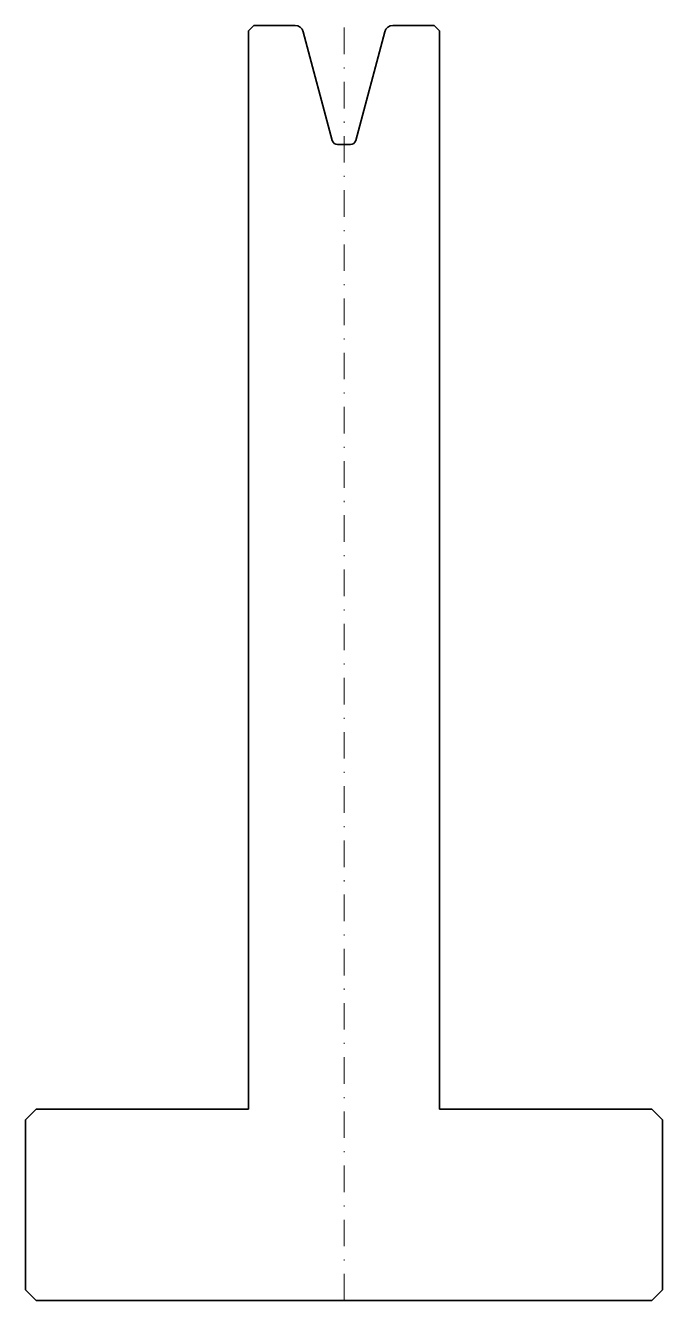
# Model space of a CAD drawing. Header units: millimetres. Extents: x -30 to 30, y -120 to 0.
import ezdxf

# ---------------------------------------------------------------- set-up
doc = ezdxf.new("R2010")
doc.units = ezdxf.units.MM
doc.header["$LTSCALE"] = 5
doc.linetypes.add('AUSGEZOGEN', pattern=[0])
doc.linetypes.add('DASHDOT', pattern=[1, 0.5, -0.25, 0, -0.25])
doc.layers.add('2', color=7, linetype='Continuous')

msp = doc.modelspace()

# ---------------------------------------------------------------- linework, layer by layer
at = {"layer": '2', "color": 7, "linetype": 'AUSGEZOGEN', "lineweight": 35}
for p, q in [((-9, -0.5), (-8.5, 0)), ((-8.5, 0), (-4.61, 0)), ((4.61, 0), (8.5, 0)), ((8.5, 0), (9, -0.5)), ((-9, -102), (-9, -0.5)), ((-3.84, -0.59), (-1.1, -10.83)), ((1.1, -10.83), (3.84, -0.59)), ((9, -0.5), (9, -102)), ((-0.62, -11.2), (0.62, -11.2)), ((-30, -103), (-29, -102)), ((-29, -102), (-9, -102)), ((9, -102), (29, -102)), ((29, -102), (30, -103)), ((-30, -119), (-30, -103)), ((30, -103), (30, -119)), ((-29, -120), (-30, -119)), ((29, -120), (-29, -120)), ((30, -119), (29, -120))]:
    msp.add_line(p, q, dxfattribs=at)
at = {"layer": '2', "color": 7, "linetype": 'DASHDOT', "lineweight": 18}
msp.add_line((0, -120), (0, 0), dxfattribs=at)
at = {"layer": '2', "color": 7, "linetype": 'AUSGEZOGEN', "lineweight": 35}
for centre, radius, start, end in [((-4.61, -0.8), 0.8, 15, 90), ((4.61, -0.8), 0.8, 90, 165), ((-0.62, -10.7), 0.5, 195, 270), ((0.62, -10.7), 0.5, 270, 345)]:
    msp.add_arc(centre, radius, start, end, dxfattribs=at)

doc.saveas('drawing.dxf')
